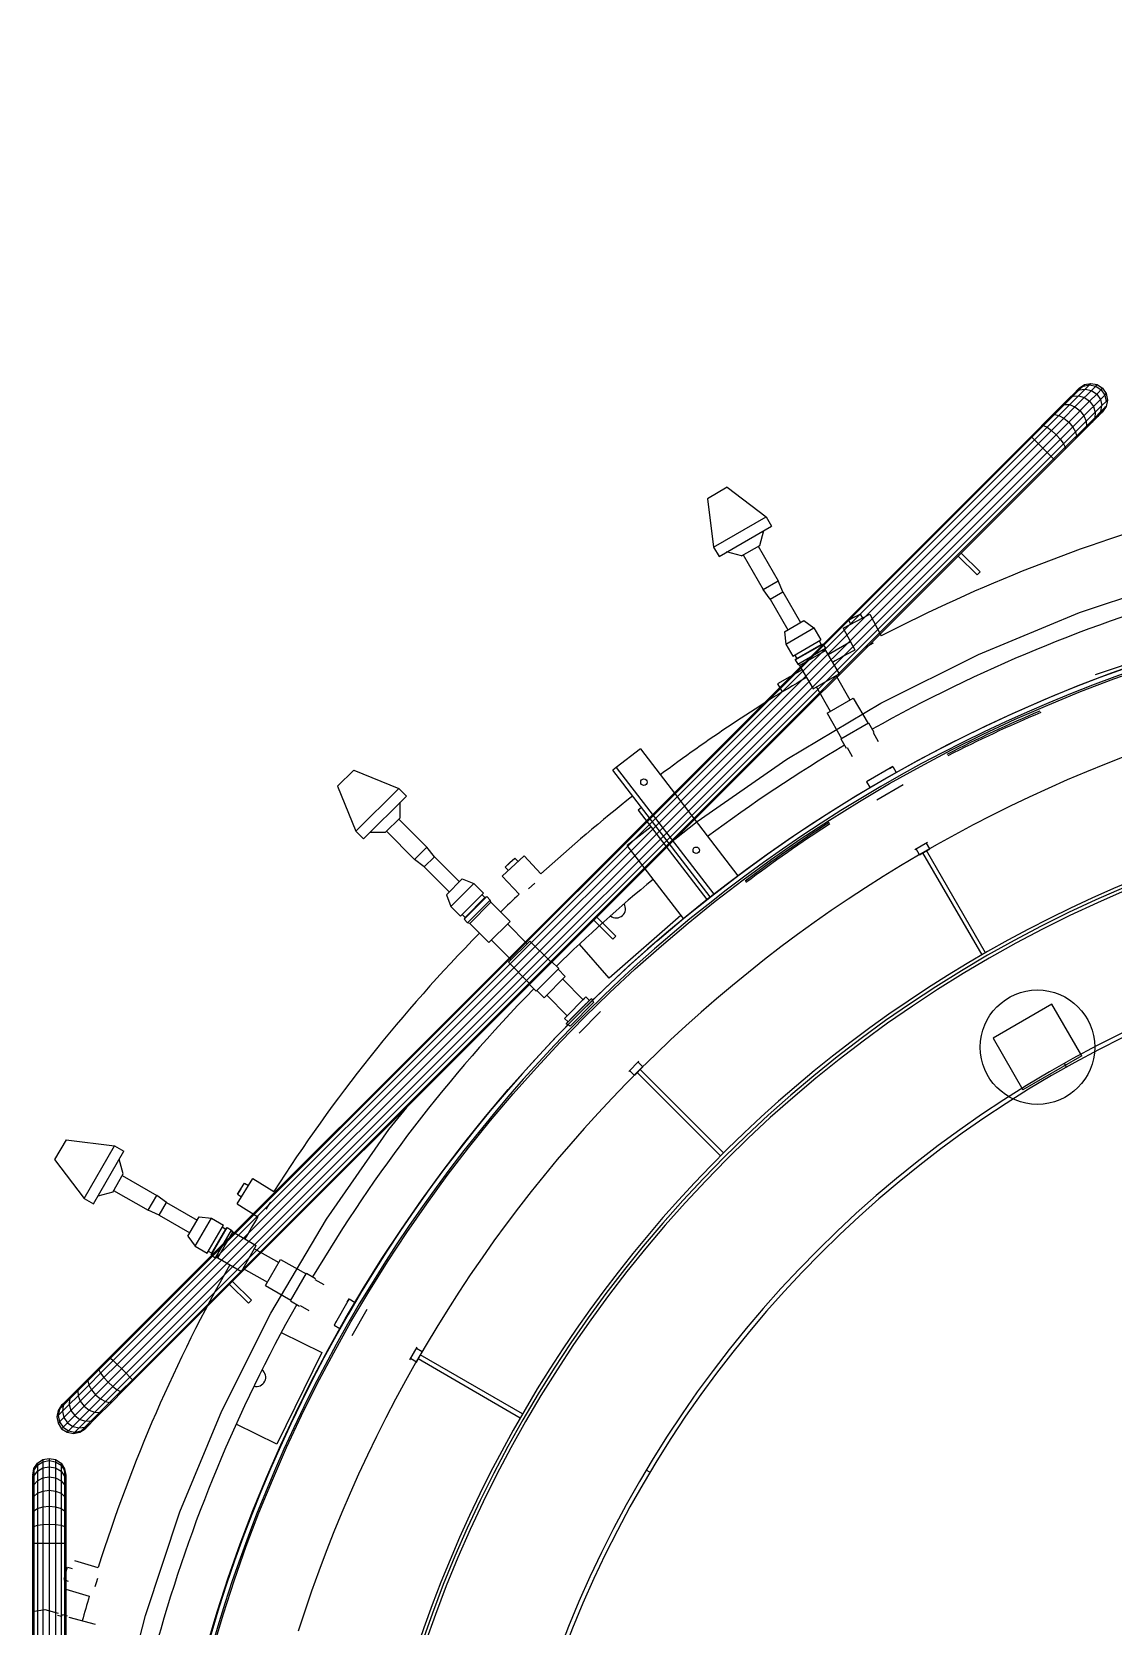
# Model space of a CAD drawing. Header units: metres. Extents: x 0 to 63075, y 0 to 44550.
# Drawn here: x 52391.1 to 52629.6, y 40463.6 to 40815.5 of the extents above; entities that cross this region are included whole.
import ezdxf

# ---------------------------------------------------------------- set-up
doc = ezdxf.new("R2010")
doc.units = ezdxf.units.M
doc.header["$LTSCALE"] = 75
for name, color, linetype in [('GSB', 7, 'Continuous'), ('ML6', 1, 'Continuous'), ('SDM', 7, 'Continuous'), ('SL1', 8, 'Continuous')]:
    doc.layers.add(name, color=color, linetype=linetype)
doc.styles.add('ROMANS', font='ROMANS.SHX')
doc.dimstyles.new('75___1-75', dxfattribs={"dimscale": 75, "dimtxt": 2.5, "dimasz": 2, "dimexe": 1.5, "dimexo": 1, "dimgap": 0.5, "dimtad": 1, "dimdec": 0, "dimzin": 12, "dimtxsty": 'ROMANS', "dimcen": 0, "dimclrd": 256, "dimclre": 256, "dimclrt": 3, "dimazin": 3, "dimtfac": 1, "dimtdec": 0, "dimtmove": 0, "dimatfit": 0, "dimfxl": 1, "dimlwd": -1, "dimlwe": -1, "dimarcsym": 0})

# ---------------------------------------------------------------- blocks, each defined once
blk = doc.blocks.new('A$C6bae614f')
at = {"layer": 'SL1'}
for p, q in [((364577.3, 46065.1), (364607.8, 46095.5)), ((364581.6, 46090.6), (364589.3, 46095.7)), ((364583.4, 46092.4), (364591.3, 46097.7)), ((364591.3, 46097.7), (364583.6, 46090)), ((364589.3, 46095.7), (364598.5, 46097.5)), ((364591.3, 46097.7), (364600.6, 46099.5)), ((364598.5, 46097.5), (364592.4, 46091.3)), ((364598.5, 46097.5), (364600.6, 46099.5)), ((364598.5, 46097.5), (364607.8, 46095.5)), ((364600.6, 46099.5), (364610, 46097.7)), ((364607.8, 46095.5), (364610, 46097.7)), ((364607.8, 46095.5), (364615.7, 46090.2)), ((364610, 46097.7), (364617.9, 46092.4)), ((364583.6, 46090), (364531.2, 46037.6)), ((364592.4, 46091.3), (364553.7, 46052.6)), ((364567.9, 46077), (364556.7, 46065.8)), ((364576.4, 46085.4), (364567.9, 46077)), ((364567.9, 46077), (364574.4, 46080.8)), ((364598.7, 46073.2), (364568.1, 46042.6)), ((364574.4, 46080.8), (364582.5, 46081.5)), ((364581.6, 46090.6), (364576.4, 46085.4)), ((364576.4, 46085.4), (364583.6, 46090)), ((364583.4, 46092.4), (364581.6, 46090.6)), ((364582.5, 46081.5), (364591.1, 46078.8)), ((364583.6, 46090), (364592.4, 46091.3)), ((364614.6, 46075.9), (364590.5, 46051.9)), ((364591.1, 46078.8), (364598.7, 46073.2)), ((364592.4, 46091.3), (364601.4, 46089.1)), ((364609.2, 46083.7), (364598.7, 46073.2)), ((364598.7, 46073.2), (364604.3, 46065.6)), ((364601.4, 46089.1), (364609.2, 46083.7)), ((364617.9, 46092.4), (364609.2, 46083.7)), ((364609.2, 46083.7), (364614.6, 46075.9)), ((364621, 46082.3), (364614.6, 46075.9)), ((364614.6, 46075.9), (364616.8, 46066.9)), ((364615.7, 46090.2), (364621, 46082.3)), ((364616.8, 46066.9), (364622.9, 46073.1)), ((364617.9, 46092.4), (364623.2, 46084.5)), ((364621, 46082.3), (364623.2, 46084.5)), ((364621, 46082.3), (364622.9, 46073.1)), ((364622.9, 46073.1), (364625, 46075.1)), ((364623.2, 46084.5), (364625, 46075.1)), ((364625, 46075.1), (364623.2, 46065.8)), ((364590.5, 46051.9), (363183.1, 44644.5)), ((364543.3, 46052.4), (364512.7, 46021.7)), ((364553.7, 46052.6), (364536.2, 46035.1)), ((364542.6, 46030.3), (364560.9, 46048.6)), ((364556.7, 46065.8), (364543.3, 46052.4)), ((364543.3, 46052.4), (364547.5, 46053.9)), ((364547.5, 46053.9), (364553.7, 46052.6)), ((364553.7, 46052.6), (364560.9, 46048.6)), ((364556.7, 46065.8), (364562.2, 46068.6)), ((364560.9, 46048.6), (364577.3, 46065.1)), ((364560.9, 46048.6), (364568.1, 46042.6)), ((364562.2, 46068.6), (364569.4, 46068.3)), ((364569.4, 46068.3), (364577.3, 46065.1)), ((364577.3, 46065.1), (364584.8, 46059.3)), ((364584.8, 46059.3), (364590.5, 46051.9)), ((364590.5, 46051.9), (364593.8, 46043.9)), ((364610.9, 46050.9), (364591.3, 46031.3)), ((364616.8, 46066.9), (364593.8, 46043.9)), ((364606.3, 46048.9), (364594.1, 46036.7)), ((364606.3, 46048.9), (364602.4, 46042.5)), ((364604.3, 46065.6), (364606.9, 46057)), ((364615.5, 46058.1), (364606.3, 46048.9)), ((364606.9, 46057), (364606.3, 46048.9)), ((364615.5, 46058.1), (364610.9, 46050.9)), ((364616.1, 46056.1), (364610.9, 46050.9)), ((364615.5, 46058.1), (364616.8, 46066.9)), ((364621.2, 46063.9), (364615.5, 46058.1)), ((364621.2, 46063.9), (364616.1, 46056.1)), ((364616.1, 46056.1), (364617.9, 46057.9)), ((364623.2, 46065.8), (364617.9, 46057.9)), ((364623.2, 46065.8), (364621.2, 46063.9)), ((364531.2, 46037.6), (363160.5, 44667)), ((364536.2, 46035.1), (363164.3, 44663.3)), ((364542.6, 46030.3), (363169.9, 44657.7)), ((364568.1, 46042.6), (363176.5, 44651.1)), ((364528.4, 46037.4), (364531.2, 46037.6)), ((364531.2, 46037.6), (364536.2, 46035.1)), ((364536.2, 46035.1), (364542.6, 46030.3)), ((364542.6, 46030.3), (364549.5, 46024)), ((364549.5, 46024), (364555.8, 46017.1)), ((364578.1, 46028.2), (364560.6, 46010.7)), ((364594.1, 46036.7), (364563.1, 46005.7)), ((364568.1, 46042.6), (364574.1, 46035.4)), ((364574.1, 46035.4), (364578.1, 46028.2)), ((364591.3, 46031.3), (364577.8, 46017.9)), ((364593.8, 46043.9), (364578.1, 46028.2)), ((364578.1, 46028.2), (364579.4, 46022)), ((364594.1, 46036.7), (364591.3, 46031.3)), ((364593.8, 46043.9), (364594.1, 46036.7)), ((363159.2, 44668.3), (364512.7, 46021.7)), ((364560.6, 46010.7), (363188.7, 44638.9)), ((364563.1, 46005.7), (363192.4, 44635.1)), ((364512.7, 46021.7), (364514, 46020.4)), ((364514, 46020.4), (364517.7, 46016.6)), ((364517.7, 46016.6), (364523.3, 46011)), ((364523.3, 46011), (364542.1, 45992.2)), ((364577.8, 46017.9), (364547.2, 45987.2)), ((364555.8, 46017.1), (364560.6, 46010.7)), ((364560.6, 46010.7), (364563.1, 46005.7)), ((364563.1, 46005.7), (364562.9, 46002.9)), ((364579.4, 46022), (364577.8, 46017.9)), ((364547.2, 45987.2), (363193.7, 44633.8)), ((364542.1, 45992.2), (364545.8, 45988.5)), ((364545.8, 45988.5), (364547.2, 45987.2)), ((364066.5, 45946.8), (364037.3, 45930)), ((364037.3, 45930), (364046.4, 45859)), ((364066.5, 45946.8), (364123.4, 45903.5)), ((364046.4, 45859), (364123.4, 45903.5)), ((364054.3, 45845.3), (364131.3, 45889.8)), ((364114.2, 45861.5), (364120.1, 45883.3)), ((364123.4, 45903.5), (364131.3, 45889.8)), ((364046.4, 45859), (364054.3, 45845.3)), ((364087.3, 45846), (364114.2, 45861.5)), ((364111.8, 45860.1), (364141, 45809.5)), ((364087.3, 45846), (364065.5, 45851.8)), ((364089.8, 45847.4), (364119, 45796.8)), ((364405.7, 45845.8), (364433.4, 45818.1)), ((364437.9, 45822.6), (364410.2, 45850.2)), ((364433.4, 45818.1), (364437.9, 45822.6)), ((364584.1, 45762.7), (364736.5, 45813.4)), ((364119, 45796.8), (364141, 45809.5)), ((364129.6, 45782.4), (364119, 45796.8)), ((364129.6, 45782.4), (364148.1, 45793.1)), ((364148.1, 45793.1), (364141, 45809.5)), ((364148.1, 45793.1), (364174, 45748.1)), ((364129.6, 45782.4), (364155.6, 45737.4)), ((364150.7, 45734.6), (364179, 45750.9)), ((364179, 45750.9), (364193.8, 45740.3)), ((364236.9, 45739.6), (364275.8, 45760.2)), ((364244.5, 45751.5), (364253, 45756.1)), ((364253, 45756.1), (364244.5, 45751.5)), ((364244.5, 45751.5), (364247.8, 45745.4)), ((364253, 45756.1), (364261.6, 45760.6)), ((364253, 45756.1), (364261.6, 45760.6)), ((364261.6, 45760.6), (364264.9, 45754.4)), ((364275.8, 45760.2), (364292.7, 45728.4)), ((364435.7, 45701.2), (364584.1, 45762.7)), ((364150.7, 45734.6), (364152.5, 45716.4)), ((364152.5, 45716.4), (364193.8, 45740.3)), ((364162.6, 45698.8), (364204, 45722.7)), ((364193.8, 45740.3), (364204, 45722.7)), ((364201.2, 45721.1), (364204.2, 45715.9)), ((364247.4, 45719.8), (364214.5, 45700.7)), ((364236.9, 45739.6), (364253.8, 45707.7)), ((364748.8, 45719.3), (364606.7, 45671.1)), ((364152.5, 45716.4), (364162.6, 45698.8)), ((364165.4, 45700.4), (364168.4, 45695.2)), ((364166.4, 45693.1), (364207, 45716.5)), ((364168.4, 45695.2), (364166.4, 45693.1)), ((364168.4, 45695.2), (364204.2, 45715.9)), ((364170, 45686.8), (364210.6, 45710.3)), ((364172.7, 45685.1), (364210.8, 45707.1)), ((364204.2, 45715.9), (364207, 45716.5)), ((364207, 45716.5), (364210.6, 45710.3)), ((364210.8, 45707.1), (364210.6, 45710.3)), ((364210.8, 45707.1), (364230.8, 45672.5)), ((364280.7, 45717.5), (364269.5, 45711.6)), ((364292.1, 45629.3), (364435.7, 45701.2)), ((364176.4, 45678.7), (364140.4, 45658)), ((364166.4, 45693.1), (364170, 45686.8)), ((364172.7, 45685.1), (364170, 45686.8)), ((364172.7, 45685.1), (364192.7, 45650.5)), ((364192.7, 45650.5), (364230.8, 45672.5)), ((364140.4, 45658), (364147.3, 45646.1)), ((364197.3, 45653.1), (364217.8, 45617.6)), ((364226.2, 45669.8), (364246.7, 45634.3)), ((364154, 45547.4), (364292.1, 45629.3)), ((364213.2, 45615), (364251.3, 45637)), ((364251.3, 45637), (364273.2, 45599.8)), ((364213.2, 45615), (364234.4, 45577.5)), ((364233.5, 45576.9), (364274.1, 45600.4)), ((364274.1, 45600.4), (364281.9, 45587)), ((364280.6, 45586.2), (364288.1, 45573.2)), ((363938.7, 45562.2), (363903.4, 45535.1)), ((363938.7, 45562.2), (364081.7, 45375.7)), ((364233.5, 45576.9), (364241.2, 45563.5)), ((364242.5, 45564.2), (364250, 45551.2)), ((363517.6, 45531.2), (363493.8, 45507.4)), ((363517.6, 45531.2), (363583.8, 45504.1)), ((363903.4, 45535.1), (363898.4, 45531.3)), ((364041.5, 45344.7), (363898.4, 45531.3)), ((363903.4, 45535.1), (364046.5, 45348.7)), ((364022.1, 45455.8), (364154, 45547.4)), ((364309.7, 45536.3), (364271.2, 45514.1)), ((364304.9, 45533.5), (364309.7, 45536.3)), ((364309.7, 45536.3), (364314.8, 45527.5)), ((364309.7, 45536.3), (364314.8, 45527.5)), ((363493.8, 45507.4), (363520.9, 45441.2)), ((364276, 45516.8), (364271.2, 45514.1)), ((364271.2, 45514.1), (364276.2, 45505.3)), ((364271.2, 45514.1), (364276.2, 45505.3)), ((364286.4, 45487.6), (364324.9, 45509.9)), ((363520.9, 45441.2), (363583.8, 45504.1)), ((363532.1, 45430.1), (363595, 45492.9)), ((363583.8, 45504.1), (363595, 45492.9)), ((363585.8, 45461.2), (363585.8, 45483.8)), ((363563.8, 45439.2), (363585.8, 45461.2)), ((363940.5, 45476.4), (363935.4, 45472.5)), ((363935.4, 45472.5), (364036.5, 45340.8)), ((363520.9, 45441.2), (363532.1, 45430.1)), ((363563.8, 45439.2), (363541.3, 45439.2)), ((363565.8, 45441.2), (363607.1, 45399.9)), ((363583.8, 45459.2), (363625.1, 45417.9)), ((363954.6, 45447.6), (363919.3, 45420.5)), ((363989.6, 45429.6), (364022.1, 45455.8)), ((363607.1, 45399.9), (363625.1, 45417.9)), ((363636.2, 45403.8), (363625.1, 45417.9)), ((364002, 45312.8), (363919.3, 45420.5)), ((364342.1, 45414.4), (364360.6, 45425)), ((364348.8, 45406.7), (364343.8, 45415.3)), ((364348.8, 45406.7), (364363.9, 45415.4)), ((364363.9, 45415.4), (364358.9, 45424)), ((363621.2, 45388.8), (363607.1, 45399.9)), ((363621.2, 45388.8), (363636.2, 45403.8)), ((363636.2, 45403.8), (363673, 45367.1)), ((363735.9, 45375.2), (363768.1, 45405.2)), ((363740.1, 45388.7), (363754.3, 45401.9)), ((363747.2, 45395.3), (363740.1, 45388.7)), ((363747.2, 45395.3), (363754.3, 45401.9)), ((363754.3, 45401.9), (363759, 45396.8)), ((363768.1, 45405.2), (363792.7, 45378.8)), ((364353.4, 45409.7), (364440.2, 45259.5)), ((364445.7, 45262.6), (364358.9, 45412.9)), ((363621.2, 45388.8), (363657.9, 45352.1)), ((363653.9, 45348), (363677, 45371.1)), ((363677, 45371.1), (363694.1, 45364.7)), ((363735.9, 45375.2), (363760.5, 45348.8)), ((363740.1, 45388.7), (363744.9, 45383.6)), ((364041.4, 45344.8), (364081.7, 45375.7)), ((363653.9, 45348), (363660.3, 45330.9)), ((363660.3, 45330.9), (363694.1, 45364.7)), ((363674.7, 45316.6), (363708.4, 45350.3)), ((363679.8, 45312), (363713, 45345.2)), ((363681.2, 45314.6), (363710.4, 45343.8)), ((363694.1, 45364.7), (363708.4, 45350.3)), ((363706.1, 45348), (363710.4, 45343.8)), ((363710.4, 45343.8), (363713, 45345.2)), ((363713, 45345.2), (363718.1, 45340.1)), ((363783.9, 45365.2), (363774.6, 45356.6)), ((363660.3, 45330.9), (363674.7, 45316.6)), ((363684.9, 45306.9), (363718.1, 45340.1)), ((363688, 45305.9), (363719.1, 45337.1)), ((363719.1, 45337.1), (363718.1, 45340.1)), ((363719.1, 45337.1), (363747.4, 45308.8)), ((363677, 45318.9), (363681.2, 45314.6)), ((363681.2, 45314.6), (363679.8, 45312)), ((363679.8, 45312), (363684.9, 45306.9)), ((363688, 45305.9), (363684.9, 45306.9)), ((363688, 45305.9), (363716.2, 45277.7)), ((363716.2, 45277.7), (363747.4, 45308.8)), ((363743.6, 45305), (363772.6, 45276)), ((363870.4, 45310.5), (363898.1, 45282.8)), ((363902.6, 45287.3), (363874.9, 45315)), ((363998.3, 45317.6), (363893.1, 45225.3)), ((363720, 45281.4), (363749, 45252.4)), ((363745.2, 45248.7), (363776.3, 45279.8)), ((363776.3, 45279.8), (363807.1, 45249.5)), ((363893.1, 45225.3), (363849.2, 45275.4)), ((363898.1, 45282.8), (363902.6, 45287.3)), ((363774.7, 45217.1), (363807.9, 45250.4)), ((363807.9, 45250.4), (363818.8, 45239.4)), ((363745.2, 45248.7), (363775.5, 45217.9)), ((363785.6, 45206.2), (363818.8, 45239.4)), ((363797.3, 45196.6), (363828.4, 45227.7)), ((363817.8, 45238.4), (363828.4, 45227.7)), ((363774.7, 45217.1), (363785.6, 45206.2)), ((363786.7, 45207.2), (363797.3, 45196.6)), ((363854.9, 45193.7), (363824.7, 45223.9)), ((363831.3, 45170.1), (363801.1, 45200.3)), ((363858.8, 45197.7), (363827.3, 45166.2)), ((363866.8, 45195.4), (363829.6, 45158.2)), ((363870, 45189.6), (363835.4, 45155)), ((363854.9, 45193.7), (363858.8, 45197.7)), ((363858.8, 45197.7), (363863.9, 45192.5)), ((363858.8, 45197.7), (363863.9, 45192.5)), ((364543.5, 45186.9), (364456.9, 45136.9)), ((364587.1, 45111.3), (364543.5, 45186.9)), ((363831.3, 45170.1), (363827.3, 45166.2)), ((363827.3, 45166.2), (363832.5, 45161.1)), ((363827.3, 45166.2), (363832.5, 45161.1)), ((363848.9, 45144.6), (363880.4, 45176.1)), ((364456.9, 45136.9), (364500.5, 45061.3)), ((364587.1, 45111.3), (364500.5, 45061.3)), ((363921.7, 45088.3), (363936.7, 45103.3)), ((363930.1, 45082.5), (363923, 45089.6)), ((363930.1, 45082.5), (363942.5, 45094.9)), ((363933.8, 45086.7), (364056.5, 44964)), ((363942.5, 45094.9), (363935.4, 45102)), ((364061, 44968.5), (363938.3, 45091.2)), ((364565, 45094.6), (364561.8, 45100.1)), ((363569.2, 45003), (363595.4, 45035.4)), ((363477.6, 44871), (363569.2, 45003)), ((363095, 44987.7), (363078.2, 44958.6)), ((363095, 44987.7), (363166, 44978.7)), ((363121.5, 44901.7), (363166, 44978.7)), ((363135.2, 44893.8), (363179.7, 44970.8)), ((363166, 44978.7), (363179.7, 44970.8)), ((363078.2, 44958.6), (363121.5, 44901.7)), ((363179, 44937.8), (363173.2, 44959.5)), ((363163.5, 44910.8), (363179, 44937.8)), ((363177.6, 44935.3), (363228.2, 44906.1)), ((363346.2, 44893.5), (363369.6, 44930.8)), ((363351.9, 44915.9), (363357.1, 44924.1)), ((363352, 44915.9), (363357.1, 44924.1)), ((363357.1, 44924.1), (363363, 44920.4)), ((363369.6, 44930.8), (363400.1, 44911.7)), ((363121.5, 44901.7), (363135.2, 44893.8)), ((363163.5, 44910.8), (363141.7, 44905)), ((363164.9, 44913.3), (363215.5, 44884.1)), ((363215.5, 44884.1), (363228.2, 44906.1)), ((363242.6, 44895.4), (363228.2, 44906.1)), ((363346.8, 44907.7), (363352, 44915.9)), ((363351.9, 44915.9), (363346.8, 44907.7)), ((363346.8, 44907.7), (363352.8, 44904)), ((363231.9, 44877), (363215.5, 44884.1)), ((363231.9, 44877), (363242.6, 44895.4)), ((363231.9, 44877), (363276.9, 44851)), ((363242.6, 44895.4), (363287.5, 44869.4)), ((363346.2, 44893.5), (363376.8, 44874.4)), ((363391.8, 44891), (363388.5, 44885.6)), ((363395.2, 44896.3), (363391.8, 44891)), ((363274.1, 44846.1), (363290.4, 44874.4)), ((363284.7, 44831.2), (363308.6, 44872.6)), ((363290.4, 44874.4), (363308.6, 44872.6)), ((363302.3, 44821.1), (363326.2, 44862.4)), ((363308.4, 44818), (363331.9, 44858.6)), ((363308.6, 44872.6), (363326.2, 44862.4)), ((363309.1, 44820.9), (363329.8, 44856.6)), ((363314.7, 44814.4), (363338.1, 44855)), ((363317.9, 44814.2), (363339.9, 44852.3)), ((363324.5, 44859.6), (363329.8, 44856.6)), ((363329.8, 44856.6), (363331.9, 44858.6)), ((363331.9, 44858.6), (363338.1, 44855)), ((363339.9, 44852.3), (363338.1, 44855)), ((363339.9, 44852.3), (363374.5, 44832.3)), ((363395.6, 44732.9), (363477.6, 44871)), ((363274.1, 44846.1), (363284.7, 44831.2)), ((363284.7, 44831.2), (363302.3, 44821.1)), ((363352.5, 44794.2), (363374.5, 44832.3)), ((363371.9, 44827.7), (363407.4, 44807.2)), ((363303.9, 44823.9), (363309.1, 44820.9)), ((363309.1, 44820.9), (363308.4, 44818)), ((363308.4, 44818), (363314.7, 44814.4)), ((363317.9, 44814.2), (363314.7, 44814.4)), ((363317.9, 44814.2), (363352.5, 44794.2)), ((363388, 44773.7), (363410, 44811.8)), ((363410, 44811.8), (363447.5, 44790.6)), ((363355.2, 44798.8), (363390.7, 44778.3)), ((363424.6, 44750.9), (363448.1, 44791.6)), ((363448.1, 44791.6), (363461.5, 44783.8)), ((363460.7, 44782.5), (363473.8, 44775)), ((363335.1, 44775.2), (363362.8, 44747.6)), ((363367.3, 44752.1), (363339.6, 44779.7)), ((363388, 44773.7), (363425.2, 44751.9)), ((363362.8, 44747.6), (363367.3, 44752.1)), ((363424.6, 44750.9), (363438, 44743.1)), ((363438.7, 44744.4), (363451.8, 44736.9)), ((363510.9, 44753.9), (363488.7, 44715.3)), ((363508.1, 44749), (363510.9, 44753.9)), ((363510.9, 44753.9), (363519.7, 44748.8)), ((363510.9, 44753.9), (363519.7, 44748.8)), ((363515.1, 44700.1), (363537.3, 44738.6)), ((363515.1, 44700.1), (363537.3, 44738.6)), ((363323.7, 44589.3), (363395.6, 44732.9)), ((363491.4, 44720.1), (363488.7, 44715.3)), ((363488.7, 44715.3), (363497.4, 44710.3)), ((363488.7, 44715.3), (363497.4, 44710.3)), ((363411.1, 44704.4), (363470.8, 44675)), ((363143.3, 44649.8), (363160.5, 44667)), ((363159.2, 44668.3), (363143.5, 44652.6)), ((363159.2, 44668.3), (363160.5, 44667)), ((363160.5, 44667), (363164.3, 44663.3)), ((363470.8, 44675), (363404.5, 44540.5)), ((363600, 44664.5), (363610.6, 44682.9)), ((363609.6, 44661.1), (363600.9, 44666.1)), ((363609.6, 44661.1), (363618.3, 44676.2)), ((363618.3, 44676.2), (363609.7, 44681.2)), ((363612.1, 44666.1), (363762.3, 44579.3)), ((363765.5, 44584.8), (363615.3, 44671.6)), ((363143.5, 44652.6), (363103.9, 44613)), ((363143.3, 44649.8), (363127, 44633.5)), ((363145.8, 44644.8), (363128.3, 44627.3)), ((363143.5, 44652.6), (363143.3, 44649.8)), ((363143.3, 44649.8), (363145.8, 44644.8)), ((363145.8, 44644.8), (363164.3, 44663.3)), ((363145.8, 44644.8), (363150.6, 44638.4)), ((363150.6, 44638.4), (363169.9, 44657.7)), ((363156.9, 44631.5), (363176.5, 44651.1)), ((363163.8, 44625.2), (363183.1, 44644.5)), ((363164.3, 44663.3), (363183.1, 44644.5)), ((363183.1, 44644.5), (363188.7, 44638.9)), ((363128.3, 44627.3), (363083.4, 44582.4)), ((363112.3, 44618.8), (363090.9, 44597.4)), ((363102.1, 44589.9), (363132.3, 44620.1)), ((363170.2, 44620.4), (363105.8, 44556)), ((363127, 44633.5), (363112.3, 44618.8)), ((363115.1, 44624.2), (363112.3, 44618.8)), ((363112.3, 44618.8), (363112.6, 44611.6)), ((363128.5, 44637.6), (363127, 44633.5)), ((363127, 44633.5), (363128.3, 44627.3)), ((363128.3, 44627.3), (363132.3, 44620.1)), ((363163.8, 44625.2), (363129, 44590.4)), ((363132.3, 44620.1), (363150.6, 44638.4)), ((363132.3, 44620.1), (363138.3, 44612.9)), ((363156.9, 44631.5), (363138.3, 44612.9)), ((363175.2, 44617.9), (363144.2, 44586.9)), ((363150.6, 44638.4), (363156.9, 44631.5)), ((363156.9, 44631.5), (363163.8, 44625.2)), ((363163, 44603.1), (363178, 44618.1)), ((363163.8, 44625.2), (363170.2, 44620.4)), ((363170.2, 44620.4), (363188.7, 44638.9)), ((363170.2, 44620.4), (363175.2, 44617.9)), ((363175.2, 44617.9), (363192.4, 44635.1)), ((363175.2, 44617.9), (363178, 44618.1)), ((363178, 44618.1), (363193.7, 44633.8)), ((363188.7, 44638.9), (363192.4, 44635.1)), ((363192.4, 44635.1), (363193.7, 44633.8)), ((363088.5, 44597.6), (363083.2, 44589.7)), ((363090.3, 44599.4), (363085.1, 44591.6)), ((363090.9, 44597.4), (363085.1, 44591.6)), ((363090.3, 44599.4), (363088.5, 44597.6)), ((363090.9, 44597.4), (363089.6, 44588.6)), ((363095.5, 44604.6), (363090.3, 44599.4)), ((363095.5, 44604.6), (363090.9, 44597.4)), ((363103.9, 44613), (363095.5, 44604.6)), ((363121.6, 44596.2), (363097.2, 44571.8)), ((363100.1, 44606.6), (363099.4, 44598.5)), ((363099.4, 44598.5), (363102.1, 44589.9)), ((363103.9, 44613), (363100.1, 44606.6)), ((363112.6, 44611.6), (363115.8, 44603.7)), ((363115.8, 44603.7), (363121.6, 44596.2)), ((363138.3, 44612.9), (363121.6, 44596.2)), ((363121.6, 44596.2), (363129, 44590.4)), ((363138.3, 44612.9), (363145.5, 44606.9)), ((363163, 44603.1), (363138.4, 44578.5)), ((363145.5, 44606.9), (363152.7, 44602.9)), ((363152.7, 44602.9), (363158.9, 44601.6)), ((363158.9, 44601.6), (363163, 44603.1)), ((363083.2, 44589.7), (363081.4, 44580.4)), ((363083.4, 44582.4), (363081.4, 44580.4)), ((363081.4, 44580.4), (363083.2, 44571)), ((363085.1, 44591.6), (363083.2, 44589.7)), ((363085.4, 44573.2), (363083.2, 44571)), ((363083.2, 44571), (363088.5, 44563.1)), ((363085.1, 44591.6), (363083.4, 44582.4)), ((363083.4, 44582.4), (363085.4, 44573.2)), ((363085.4, 44573.2), (363102.1, 44589.9)), ((363085.4, 44573.2), (363090.7, 44565.3)), ((363089.6, 44588.6), (363091.8, 44579.6)), ((363097.2, 44571.8), (363090.7, 44565.3)), ((363091.8, 44579.6), (363097.2, 44571.8)), ((363097.2, 44571.8), (363105, 44566.4)), ((363115.3, 44576.7), (363098.6, 44560)), ((363102.1, 44589.9), (363107.7, 44582.3)), ((363107.7, 44582.3), (363115.3, 44576.7)), ((363129, 44590.4), (363115.3, 44576.7)), ((363115.3, 44576.7), (363123.8, 44574.1)), ((363132, 44574.7), (363122.7, 44565.5)), ((363122.7, 44565.5), (363130, 44570.1)), ((363123.8, 44574.1), (363132, 44574.7)), ((363138.4, 44578.5), (363124.8, 44564.9)), ((363129, 44590.4), (363137, 44587.2)), ((363144.2, 44586.9), (363132, 44574.7)), ((363132, 44574.7), (363138.4, 44578.5)), ((363137, 44587.2), (363144.2, 44586.9)), ((363144.2, 44586.9), (363149.6, 44589.7)), ((363262.3, 44440.9), (363323.7, 44589.3)), ((363404.5, 44540.5), (363344.7, 44569.9)), ((363090.7, 44565.3), (363088.5, 44563.1)), ((363088.5, 44563.1), (363096.4, 44557.8)), ((363090.7, 44565.3), (363098.6, 44560)), ((363098.6, 44560), (363096.4, 44557.8)), ((363096.4, 44557.8), (363105.8, 44556)), ((363098.6, 44560), (363107.8, 44558)), ((363105, 44566.4), (363114, 44564.2)), ((363105.8, 44556), (363115.1, 44557.8)), ((363107.8, 44558), (363117, 44559.8)), ((363114, 44564.2), (363122.7, 44565.5)), ((363122.7, 44565.5), (363115.1, 44557.8)), ((363115.1, 44557.8), (363123, 44563.1)), ((363117, 44559.8), (363124.8, 44564.9)), ((363123, 44563.1), (363124.8, 44564.9)), ((363046, 44495), (363047.8, 44504.4)), ((363046, 44492.5), (363047.8, 44501.6)), ((363047.8, 44504.4), (363047.8, 43318.2)), ((363047.8, 44504.4), (363053.1, 44512.3)), ((363047.8, 44501.6), (363053.1, 44509.3)), ((363047.8, 44493.5), (363053.1, 44500.7)), ((363053.1, 44512.3), (363061.1, 44517.6)), ((363053.1, 44509.3), (363061.1, 44514.5)), ((363053.1, 44512.3), (363053.1, 43318.2)), ((363053.1, 44500.7), (363061.1, 44505.4)), ((363061.1, 44517.6), (363061, 43318.2)), ((363061.1, 44517.6), (363070.4, 44519.4)), ((363061.1, 44514.5), (363070.4, 44516.3)), ((363061.1, 44505.4), (363070.4, 44507.1)), ((363070.4, 44519.4), (363079.7, 44517.6)), ((363070.4, 44519.4), (363070.4, 43318.2)), ((363070.4, 44516.3), (363079.7, 44514.5)), ((363070.4, 44507.1), (363079.7, 44505.4)), ((363079.7, 44517.6), (363087.6, 44512.3)), ((363079.7, 44517.6), (363079.7, 43318.2)), ((363079.7, 44514.5), (363087.6, 44509.3)), ((363079.7, 44505.4), (363087.6, 44500.7)), ((363087.6, 44512.3), (363092.9, 44504.3)), ((363087.6, 44512.3), (363087.6, 43318.2)), ((363087.6, 44509.3), (363092.9, 44501.6)), ((363087.6, 44500.7), (363092.9, 44493.5)), ((363092.9, 44504.3), (363092.9, 43318.2)), ((363092.9, 44504.3), (363094.8, 44495)), ((363094.8, 44492.5), (363092.9, 44501.6)), ((363952.8, 44499), (363947.3, 44502.2)), ((363046, 44495), (363046, 44492.5)), ((363046, 44485.1), (363047.8, 44493.5)), ((363046, 43318.2), (363046, 44492.5)), ((363046, 44473.2), (363047.8, 44480.5)), ((363047.8, 44480.5), (363053.1, 44486.7)), ((363053.1, 44486.7), (363061.1, 44490.8)), ((363061.1, 44490.8), (363070.4, 44492.3)), ((363070.4, 44492.3), (363079.7, 44490.8)), ((363079.7, 44490.8), (363087.6, 44486.7)), ((363087.6, 44486.7), (363092.9, 44480.5)), ((363092.9, 44493.5), (363094.8, 44485.1)), ((363092.9, 44480.5), (363094.8, 44473.2)), ((363094.8, 44495), (363094.5, 44493.7)), ((363094.8, 44495), (363094.8, 44492.5)), ((363094.8, 44492.5), (363094.8, 43318.2)), ((363046, 44457.4), (363047.8, 44463.2)), ((363047.8, 44463.2), (363053.1, 44468.1)), ((363053.1, 44468.1), (363061.1, 44471.4)), ((363061.1, 44471.4), (363070.4, 44472.6)), ((363070.4, 44472.6), (363079.7, 44471.4)), ((363079.7, 44471.4), (363087.6, 44468.1)), ((363087.6, 44468.1), (363092.9, 44463.2)), ((363092.9, 44463.2), (363094.8, 44457.4)), ((363046, 44438.4), (363047.8, 44442.5)), ((363047.8, 44442.5), (363053.1, 44445.9)), ((363053.1, 44445.9), (363061.1, 44448.2)), ((363061.1, 44448.2), (363070.4, 44449)), ((363070.4, 44449), (363079.7, 44448.2)), ((363079.7, 44448.2), (363087.6, 44445.9)), ((363087.6, 44445.9), (363092.9, 44442.5)), ((363092.9, 44442.5), (363094.8, 44438.4)), ((363211.5, 44288.5), (363262.3, 44440.9)), ((363046, 44417.3), (363047.8, 44419.3)), ((363047.8, 44419.3), (363053.1, 44421.1)), ((363053.1, 44421.1), (363061.1, 44422.3)), ((363061.1, 44422.3), (363070.4, 44422.7)), ((363070.4, 44422.7), (363079.7, 44422.3)), ((363079.7, 44422.3), (363087.6, 44421.1)), ((363087.6, 44421.1), (363092.9, 44419.3)), ((363092.9, 44419.3), (363094.8, 44417.3)), ((363046, 44395), (363094.8, 44395)), ((363094.2, 44350.5), (363097.1, 44359.7)), ((363097.1, 44359.7), (363103.8, 44357.7)), ((363107.4, 44369.5), (363141.9, 44358.9)), ((363094.2, 44350.5), (363091.5, 44341.2)), ((363091.5, 44341.2), (363098.1, 44339.2)), ((363139.2, 44336.7), (363137.4, 44330.7)), ((363141.1, 44342.8), (363139.2, 44336.7)), ((363094.5, 44327.4), (363129, 44316.9)), ((363045.5, 44294.4), (363063.6, 44297.4)), ((363063.6, 44297.4), (363083.2, 44292.2)), ((363082.4, 44289), (363088.2, 44287.5)), ((363088.2, 44287.5), (363089.7, 44290)), ((363089.7, 44290), (363096.7, 44288.1)), ((363099, 44286), (363137.7, 44275.6)), ((363171.8, 44132.9), (363211.5, 44288.5))]:
    blk.add_line(p, q, dxfattribs=at)
for centre, radius in [((365370.4, 43654.5), 2150), ((365370.4, 43654.5), 2140.5), ((363944, 45513.5), 4.76), ((364020.9, 45413.3), 4.76), ((364522.1, 45123.9), 84.1)]:
    blk.add_circle(centre, radius, dxfattribs=at)
for centre, radius, start, end in [((365370.4, 43654.5), 2337.1, 105.5375, 117.4588), ((365370.4, 43654.5), 2150, 1.1828, 189), ((365370.4, 43654.5), 2222.8, 105.6037, 119.3925), ((365370.4, 43654.5), 2143.5, 106.3021, 165.1114), ((365370.4, 43654.5), 2337.1, 118.5375, 119.4588), ((365370.4, 43654.5), 2337.1, 120.5375, 126.8754), ((365370.4, 43654.5), 2028.5, 107.2423, 162.472), ((365370.4, 43654.5), 2222.8, 120.6037, 126.8434), ((365370.4, 43654.5), 1855, 313.8991, 229.5193), ((365370.4, 43654.5), 1850, 90.0718, 179.9244), ((365370.4, 43654.5), 1845.2, 90.072, 179.9242), ((365370.4, 43654.5), 2337.1, 128.1208, 132.4588), ((365370.4, 43654.5), 2222.8, 129.4626, 134.3925), ((365370.4, 43654.5), 2337.1, 133.5375, 134.4588), ((363903.4, 45327.4), 13.5, 230.5868, 31.9095), ((365370.4, 43654.5), 1656.3, 90.7765, 179.2198), ((365370.4, 43654.5), 1650, 90.7795, 179.2168), ((365370.4, 43654.5), 2337.1, 135.5375, 147.4588), ((365370.4, 43654.5), 2222.8, 135.6037, 149.3925), ((365370.4, 43654.5), 2337.1, 148.5375, 149.4588), ((365370.4, 43654.5), 2337.1, 150.5375, 162.4588), ((365370.4, 43654.5), 2222.8, 150.6037, 164.3925), ((363374.9, 44638.7), 13.5, 253.0868, 54.4094), ((365370.4, 43654.5), 2337.1, 163.5375, 164.4588)]:
    blk.add_arc(centre, radius, start, end, dxfattribs=at)
for centre, start_param, end_param in [((365154.1, 44029.2), 1.434965, 1.516624), ((365155.3, 44027.1), 1.434965, 1.516624), ((365154.1, 44029.2), 1.624969, 1.706628), ((365155.3, 44027.1), 1.624969, 1.706628)]:
    blk.add_ellipse(centre, major_axis=(1598.9, 923), ratio=0.92388, start_param=start_param, end_param=end_param, dxfattribs=at)
blk.add_rational_spline([(363829.6, 45158.2), (363836.1, 45164.8), (363842.2, 45171), (363848.1, 45176.9), (363854, 45182.8), (363860.2, 45188.9), (363866.8, 45195.4)], [0.0412072250463, 0.0444714833939, 0.0477357417414, 0.0510000000889, 0.0477357417563, 0.0444714834237, 0.0412072250912], degree=3, knots=[0, 0, 0, 0, 0.5, 0.5, 0.5, 1, 1, 1, 1], dxfattribs=at)
for points, weights in [([(363866.8, 45195.4), (363867.9, 45193.4), (363869, 45191.5), (363870, 45189.6)], [0.000223063717265, 0.000224151353395, 0.000225238989524, 0.000226326625654]), ([(363835.4, 45155), (363833.5, 45156), (363831.6, 45157.1), (363829.6, 45158.2)], [0.000226326625707, 0.000225238989485, 0.000224151353263, 0.000223063717041])]:
    blk.add_rational_spline(points, weights, degree=3, dxfattribs=at)
blk = doc.blocks.new('zw$15D4')
at = {"layer": 'ML6', "xscale": 0.2502808837766805, "yscale": 0.2502808837766805, "zscale": 0.2502808837766805}
blk.add_blockref('A$C6bae614f', (-85544.74, -3177.34), dxfattribs=at)

msp = doc.modelspace()

# ---------------------------------------------------------------- block references
at = {"layer": 'GSB', "xscale": 0.6000000000000068, "yscale": 0.6000000000000068, "zscale": 0.6000000000000068}
msp.add_blockref('zw$15D4', (49200, 35721.63), dxfattribs=at)

# ---------------------------------------------------------------- leaders
at = {"layer": 'SDM'}
msp.add_leader([(51608.33, 37812.06), (59453.13, 42438.72), (62243.43, 42438.72)], dimstyle='75___1-75', override={"dimtad": 0}, dxfattribs=at)

doc.saveas('drawing.dxf')
